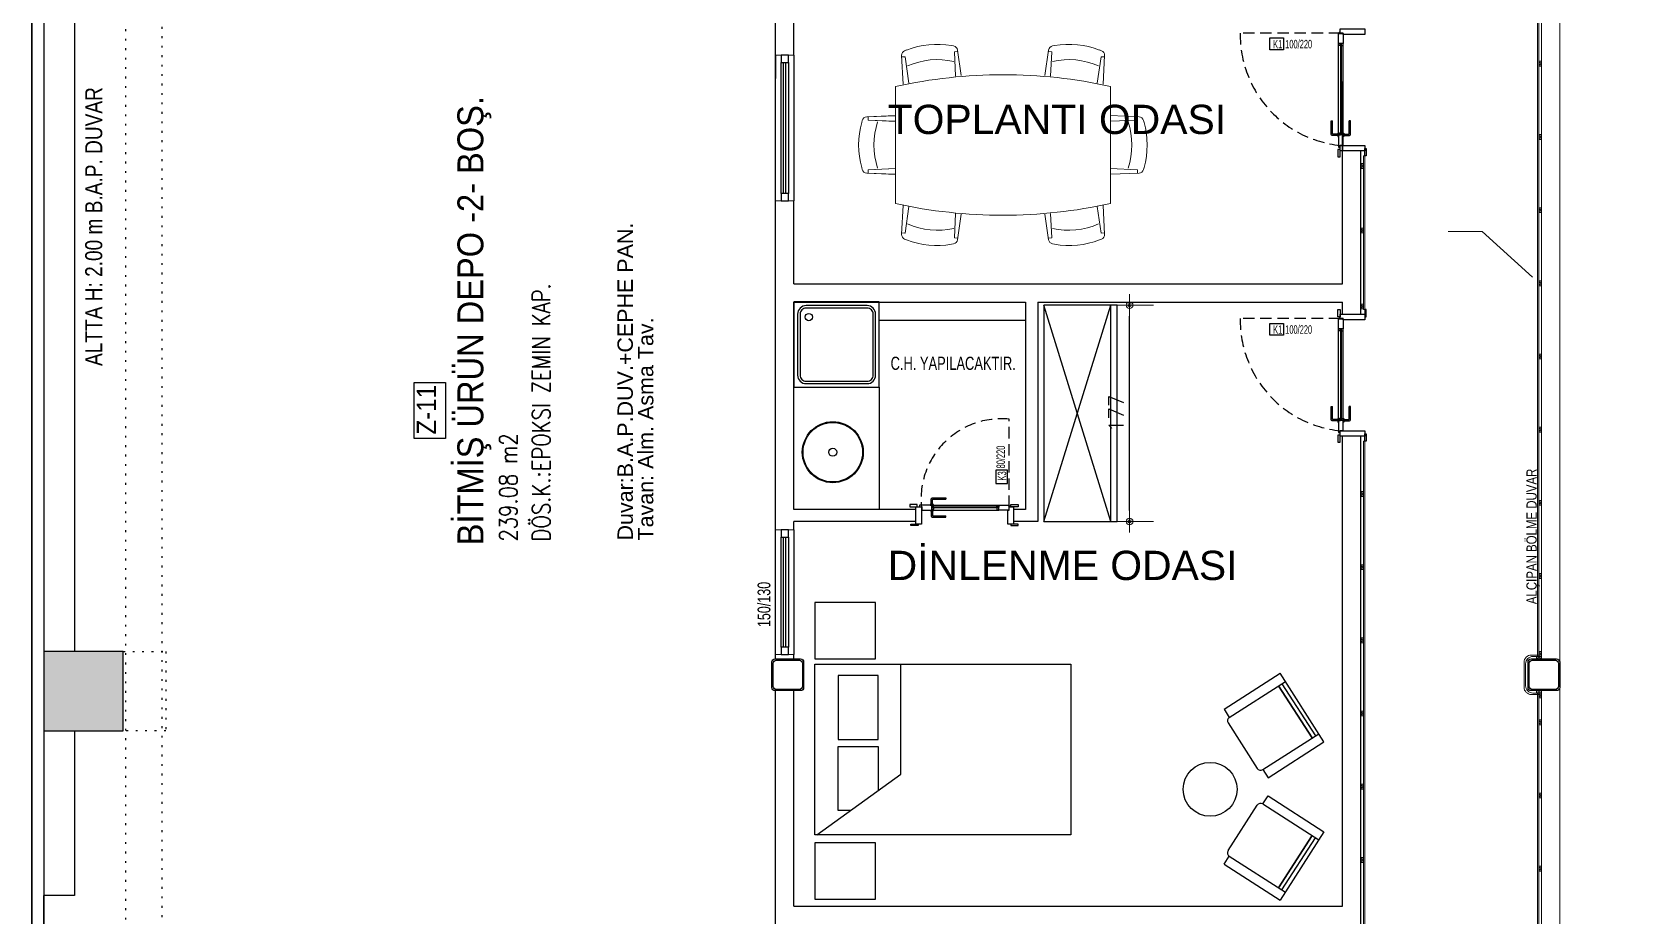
# Model space of a CAD drawing. Header units: centimetres. Extents: x 681015 to 688218, y 3995806 to 4004619.
# Drawn here: x 682704 to 684008, y 3999854 to 4000578 of the extents above; entities that cross this region are included whole.
import ezdxf
from ezdxf.enums import TextEntityAlignment as Align

# ---------------------------------------------------------------- set-up
doc = ezdxf.new("R2010")
doc.units = ezdxf.units.CM
doc.header["$LTSCALE"] = 100
doc.header["$MEASUREMENT"] = 0
doc.header["$PDMODE"] = 3
for name, pattern in [('DOT4', [0.0775, 0.015, -0.0625]), ('DUZ', [500, 500]), ('HIDDEN2', [0.1875, 0.125, -0.0625])]:
    doc.linetypes.add(name, pattern=pattern)
doc.layers.get('0').update_dxf_attribs({"linetype": 'DUZ'})
doc.layers.add('0 rölöve', color=7, linetype='Continuous', true_color=0xf1380e)
for name, color, linetype in [('A-TEFRİŞ 2', 35, 'Continuous'), ('B-H', 34, 'Continuous'), ('BA', 6, 'Continuous'), ('CAM-PER', 8, 'Continuous'), ('CAM1234', 3, 'Continuous'), ('DUV', 4, 'Continuous'), ('IZ1', 8, 'HIDDEN2'), ('kapi', 2, 'Continuous'), ('NOTASYON', 7, 'Continuous'), ('TEXT', 7, 'Continuous'), ('TEXT-DÖŞ-KAPLAMA', 30, 'Continuous'), ('TEXT-M2', 8, 'Continuous'), ('TEXT-ODA-NO', 3, 'Continuous'), ('YAZI', 7, 'Continuous'), ('YAZI - MALZEMELER', 30, 'Continuous'), ('YZ1', 7, 'Continuous')]:
    doc.layers.add(name, color=color, linetype=linetype)
for name, color, linetype, lineweight in [('DOGALGAZ', 130, 'Continuous', 0), ('no3_alçıpan kesit', 14, 'Continuous', 20), ('no3_kutuprofil kesit', 74, 'Continuous', 18), ('no3_mobilya aydınlatma', 50, 'Continuous', 13), ('no3_yazı tefriş', 152, 'Continuous', 0), ('PANEL', 21, 'Continuous', 30), ('tefriş', 8, 'Continuous', 18)]:
    doc.layers.add(name, color=color, linetype=linetype, lineweight=lineweight)
doc.styles.add('4', font='romansta.shx', dxfattribs={"height": 12})
doc.styles.add('ARIAL', font='arial.ttf')
doc.styles.add('ARIEL25S', font='arial.ttf', dxfattribs={"width": 0.9, "height": 75})
doc.styles.add('BAS', font='arial.ttf', dxfattribs={"height": 100})
doc.styles.add('HELVI', font='arial.ttf', dxfattribs={"width": 0.9})
doc.styles.add('OL', font='arial.ttf', dxfattribs={"width": 0.8, "height": 15})
doc.styles.add('ROMANS', font='ROMANS.shx', dxfattribs={"width": 0.9})
doc.styles.add('SIMPLEX', font='turkce.shx', dxfattribs={"width": 0.65, "height": 10})
doc.styles.get("Standard").update_dxf_attribs({"font": 'arial.ttf'})
doc.dimstyles.new('bul etut', dxfattribs={"dimtxt": 8, "dimasz": 9, "dimexe": 0.05, "dimexo": 0.15, "dimgap": 5, "dimtad": 1, "dimdec": 0, "dimzin": 13, "dimdsep": 46, "dimtxsty": '4', "dimblk1": 'DIMDOT2', "dimblk2": 'DIMDOT2', "dimsah": 1, "dimcen": -25, "dimse1": 1, "dimse2": 1, "dimclrd": 256, "dimclrt": 256, "dimadec": 0, "dimazin": 0, "dimtfac": 1, "dimtdec": 0, "dimtix": 1, "dimtmove": 1, "dimatfit": 3, "dimldrblk": 'DIMDOT2', "dimfxl": 1, "dimtolj": 1, "dimtzin": 0, "dimarcsym": 0})

# ---------------------------------------------------------------- blocks, each defined once
blk = doc.blocks.new('İSİM-DÖŞ')
at = {"style": 'HELVI', "width": 0.9}
for p in [(-2.1, -36), (-2.1, -65.2)]:
    blk.add_attdef('ODA', text='', height=21.8, dxfattribs=at).set_placement(p, align=Align.BOTTOM_LEFT)
at = {"layer": 'TEXT-DÖŞ-KAPLAMA', "style": 'ROMANS', "width": 0.8}
blk.add_attdef('DÖS', text='', height=16.3, dxfattribs=at).set_placement((0.6, -109.9), align=Align.BOTTOM_LEFT)
at = {"layer": 'TEXT-M2', "style": 'ROMANS', "width": 0.8}
blk.add_attdef('M2', text='', height=16.3, dxfattribs=at).set_placement((0.6, -87.1), align=Align.BOTTOM_LEFT)
blk = doc.blocks.new('NOT-1')
at = {"layer": 'NOTASYON'}
blk.add_lwpolyline([(15.7, 13.8), (15.7, 0), (0, 0), (0, 13.8)], close=True, dxfattribs=at)
at = {"layer": 'NOTASYON', "style": 'SIMPLEX', "width": 0.55}
for tag, p in [('ISIM', (1.8, -1.4)), ('BOYUT', (17.7, -1.4))]:
    blk.add_attdef(tag, text='', height=10, dxfattribs=at).set_placement(p, align=Align.BOTTOM_LEFT)
blk = doc.blocks.new('DIMDOT2')
at = {"color": 0, "linetype": 'ByBlock'}
blk.add_line((0, -2.1875), (0, 2.1875), dxfattribs=at)
blk.add_line((-1, 0), (1, 0))
for radius in [0.3038, 0.1511]:
    blk.add_circle((0, 0), radius)
blk = doc.blocks.new('*D5024')
at = {"layer": 'DEFPOINTS', "color": 0, "transparency": 16777216}
for p in [(683594, 4000354.3), (683604.3, 4000354.3), (683594, 4000176.9)]:
    blk.add_point(p, dxfattribs=at)
at = {"layer": 'no3_mobilya aydınlatma', "lineweight": -2, "transparency": 16777216}
blk.add_line((683604.3, 4000185.9), (683604.3, 4000345.3), dxfattribs=at)
at = {"layer": 'no3_mobilya aydınlatma', "lineweight": -2, "transparency": 16777216, "xscale": 9, "yscale": 9, "zscale": 9}
for p, rotation in [((683604.3, 4000354.3), 90), ((683604.3, 4000176.9), 270)]:
    blk.add_blockref('DIMDOT2', p, dxfattribs=dict(at, rotation=rotation))
at = {"layer": 'no3_mobilya aydınlatma', "transparency": 16777216, "insert": (683593.3, 4000265.6), "char_height": 12, "attachment_point": 5, "rotation": 90, "style": '4'}
blk.add_mtext('\\A1;177', dxfattribs=at)

msp = doc.modelspace()

# ---------------------------------------------------------------- hatches: boundary and pattern name
at = {"layer": 'B-H'}
h = msp.add_hatch(dxfattribs=at)
h.set_pattern_fill('ANSI33', color=256, scale=50, angle=360, style=0)
h.set_pattern_definition([(45, (48904.074, -24825.709), (-8.838834765, 8.838834765), []), (45, (48912.912, -24825.709), (-8.838834765, 8.838834765), [6.25, -3.125])])
h.paths.add_polyline_path([(682779, 4000905.2), (682714, 4000905.2), (682714, 4000840.2), (682779, 4000840.2)])
h.paths.add_polyline_path([(685216.5, 4000905.2), (685151.5, 4000905.2), (685151.5, 4000840.2), (685216.5, 4000840.2)])
h.paths.add_polyline_path([(685216.5, 3998400.2), (685151.5, 3998400.2), (685151.5, 3998335.2), (685216.5, 3998335.2)])
h.paths.add_polyline_path([(685216.5, 3999235.2), (685151.5, 3999235.2), (685151.5, 3999170.2), (685216.5, 3999170.2)])
h.paths.add_polyline_path([(685216.5, 4000070.2), (685151.5, 4000070.2), (685151.5, 4000005.2), (685216.5, 4000005.2)])
h.paths.add_polyline_path([(682779, 4000070.2), (682714, 4000070.2), (682714, 4000005.2), (682779, 4000005.2)])
h.paths.add_polyline_path([(682779, 3999235.2), (682714, 3999235.2), (682714, 3999170.2), (682779, 3999170.2)])
h.paths.add_polyline_path([(682779, 3998400.2), (682714, 3998400.2), (682714, 3998335.2), (682779, 3998335.2)])
h.paths.add_polyline_path([(685216.5, 3997567.7), (685151.5, 3997567.7), (685151.5, 3997502.7), (685216.5, 3997502.7)])
h.paths.add_polyline_path([(684356.5, 3997557.7), (684301.5, 3997557.7), (684301.5, 3997502.7), (684356.5, 3997502.7)])
h.paths.add_polyline_path([(683561.5, 3997557.7), (683506.5, 3997557.7), (683506.5, 3997502.7), (683561.5, 3997502.7)])
h.paths.add_polyline_path([(682779, 3997567.7), (682714, 3997567.7), (682714, 3997502.7), (682779, 3997502.7)])

# ---------------------------------------------------------------- linework, layer by layer
at = {"layer": 'A-TEFRİŞ 2'}
for p, q in [((683589, 4000176.9), (683589, 4000354.3)), ((683399, 4000341.9), (683519, 4000341.9)), ((683399, 4000286.9), (683399, 4000186.9)), ((683681.7, 4000022.9), (683727.7, 4000052.4)), ((683763.7, 3999996.2), (683727.7, 4000052.4)), ((683686, 4000016.2), (683732, 4000045.7)), ((683753.9, 3999999.4), (683726.5, 4000042.2)), ((683726.5, 4000042.2), (683753.9, 3999999.4)), ((683729.1, 4000043.9), (683756.6, 4000001.1)), ((683681.7, 4000022.9), (683686, 4000016.2)), ((683685, 4000011.7), (683709, 3999974.4)), ((683713.5, 3999973.4), (683759.5, 4000002.9)), ((683717.8, 3999966.8), (683763.7, 3999996.2)), ((683713.5, 3999973.4), (683717.8, 3999966.8)), ((683685, 3999907), (683709, 3999944.3)), ((683713.5, 3999945.3), (683717.8, 3999952)), ((683713.5, 3999945.3), (683759.5, 3999915.8)), ((683717.8, 3999952), (683763.7, 3999922.5)), ((683753.9, 3999919.3), (683726.5, 3999876.5)), ((683726.5, 3999876.5), (683753.9, 3999919.3)), ((683763.7, 3999922.5), (683727.7, 3999866.3)), ((683729.1, 3999874.8), (683756.6, 3999917.6)), ((683681.7, 3999895.8), (683686, 3999902.5)), ((683681.7, 3999895.8), (683727.7, 3999866.3)), ((683686, 3999902.5), (683732, 3999873))]:
    msp.add_line(p, q, dxfattribs=at)
for points in [[(683399, 4000356.9), (683329, 4000356.9), (683329, 4000286.9), (683399, 4000286.9), (683399, 4000356.9)], [(683534, 4000176.9), (683594, 4000176.9), (683594, 4000354.3), (683534, 4000354.3), (683534, 4000176.9)], [(683589, 4000176.9), (683534, 4000354.3)], [(683534, 4000176.9), (683589, 4000354.3)], [(683346.2, 3999919.9), (683346.2, 4000059.9), (683556.2, 4000059.9), (683556.2, 3999919.9), (683346.2, 3999919.9)], [(683347.8, 3999919.9), (683416.7, 3999969.7), (683416.7, 4000059.9)], [(683375.6, 3999939.9), (683365.2, 3999939.9), (683365.2, 3999992.5), (683398.1, 3999992.5), (683398.1, 3999956.2)]]:
    msp.add_lwpolyline(points, dxfattribs=at)
for points in [[(683389, 4000353.9), (683339, 4000353.9, 0.414214), (683332, 4000346.9), (683332, 4000296.9, 0.414214), (683339, 4000289.9), (683389, 4000289.9, 0.414214), (683396, 4000296.9), (683396, 4000346.9, 0.414214)], [(683389, 4000351.9), (683339, 4000351.9, 0.414214), (683334, 4000346.9), (683334, 4000296.9, 0.414214), (683339, 4000291.9), (683389, 4000291.9, 0.414214), (683394, 4000296.9), (683394, 4000346.9, 0.414214)]]:
    msp.add_lwpolyline(points, format="xyb", close=True, dxfattribs=at)
for points in [[(683395.9, 4000110.5), (683346.2, 4000110.5), (683346.2, 4000064.3), (683395.9, 4000064.3)], [(683365.2, 3999998), (683398.1, 3999998), (683398.1, 4000050.5), (683365.2, 4000050.5)], [(683395.9, 3999913.4), (683346.2, 3999913.4), (683346.2, 3999867.2), (683395.9, 3999867.2)]]:
    msp.add_lwpolyline(points, close=True, dxfattribs=at)
for centre, radius in [((683341.3, 4000344.5), 3), ((683360.9, 4000233.7), 25), ((683360.9, 4000233.7), 24.4), ((683360.9, 4000233.7), 3.31), ((683670.3, 3999957.3), 22.1)]:
    msp.add_circle(centre, radius, dxfattribs=at)
for centre, start, end in [((683687.8, 4000013.5), 122.6774, 212.6774), ((683711.7, 3999976.2), 212.6774, 302.6774), ((683711.7, 3999942.5), 57.3226, 147.3226), ((683687.8, 3999905.2), 147.3226, 237.3226)]:
    msp.add_arc(centre, 3.28, start, end, dxfattribs=at)
at = {"layer": 'BA'}
msp.add_lwpolyline([(682779, 4000070.2), (682714, 4000070.2), (682714, 4000005.2), (682779, 4000005.2)], close=True, dxfattribs=at)
for points in [[(683313.5, 4000064.2), (683334.5, 4000064.2, -0.414214), (683337, 4000061.7), (683337, 4000040.7, -0.414214), (683334.5, 4000038.2), (683313.5, 4000038.2, -0.414214), (683311, 4000040.7), (683311, 4000061.7, -0.414214)], [(683314.5, 4000063.2), (683333.5, 4000063.2, -0.414214), (683336, 4000060.7), (683336, 4000041.7, -0.414214), (683333.5, 4000039.2), (683314.5, 4000039.2, -0.414214), (683312, 4000041.7), (683312, 4000060.7, -0.414214)], [(683933.5, 4000064.2), (683954.5, 4000064.2, -0.414214), (683957, 4000061.7), (683957, 4000040.7, -0.414214), (683954.5, 4000038.2), (683933.5, 4000038.2, -0.414214), (683931, 4000040.7), (683931, 4000061.7, -0.414214)], [(683933.5, 4000064.2), (683954.5, 4000064.2, -0.414214), (683957, 4000061.7), (683957, 4000040.7, -0.414214), (683954.5, 4000038.2), (683933.5, 4000038.2, -0.414214), (683931, 4000040.7), (683931, 4000061.7, -0.414214)], [(683934.5, 4000063.2), (683953.5, 4000063.2, -0.414214), (683956, 4000060.7), (683956, 4000041.7, -0.414214), (683953.5, 4000039.2), (683934.5, 4000039.2, -0.414214), (683932, 4000041.7), (683932, 4000060.7, -0.414214)], [(683934.5, 4000063.2), (683953.5, 4000063.2, -0.414214), (683956, 4000060.7), (683956, 4000041.7, -0.414214), (683953.5, 4000039.2), (683934.5, 4000039.2, -0.414214), (683932, 4000041.7), (683932, 4000060.7, -0.414214)]]:
    msp.add_lwpolyline(points, format="xyb", close=True, dxfattribs=at)
at = {"layer": 'CAM-PER'}
for p, q in [((683314, 4000439.8), (683314, 4000559.2)), ((683329, 4000559.2), (683329, 4000439.8)), ((683314, 4000067.7), (683314, 4000170.1)), ((683329, 4000170.1), (683329, 4000067.7))]:
    msp.add_line(p, q, dxfattribs=at)
for points in [[(683318.5, 4000445.8), (683318.5, 4000553.2)], [(683324.5, 4000553.2), (683324.5, 4000445.8)], [(683318.5, 4000073.7), (683318.5, 4000164.1)], [(683324.5, 4000164.1), (683324.5, 4000073.7)]]:
    msp.add_lwpolyline(points, dxfattribs=at)
at = {"layer": 'CAM1234'}
for points in [[(683318.5, 4000559.2), (683318.5, 4000553.2), (683324.5, 4000553.2), (683324.5, 4000559.2)], [(683318.5, 4000445.8), (683318.5, 4000439.8), (683324.5, 4000439.8), (683324.5, 4000445.8)], [(683318.5, 4000170.1), (683318.5, 4000164.1), (683324.5, 4000164.1), (683324.5, 4000170.1)], [(683318.5, 4000073.7), (683318.5, 4000067.7), (683324.5, 4000067.7), (683324.5, 4000073.7)]]:
    msp.add_lwpolyline(points, close=True, dxfattribs=at)
at = {"layer": 'CAM1234', "lineweight": 25}
for points in [[(683320.5, 4000445.8), (683320.5, 4000553.2)], [(683322.5, 4000445.8), (683322.5, 4000553.2)], [(683320.5, 4000073.7), (683320.5, 4000164.1)], [(683322.5, 4000073.7), (683322.5, 4000164.1)]]:
    msp.add_lwpolyline(points, dxfattribs=at)
at = {"layer": 'DOGALGAZ'}
for p, q in [((683957, 3998939.7), (683957, 4001284.7)), ((683942, 4000064.2), (683942, 4000676.7)), ((683942, 4000064.2), (683942, 4000676.7)), ((683314, 4000559.2), (683329, 4000559.2)), ((683314, 4000439.8), (683329, 4000439.8)), ((683314, 4000170.1), (683329, 4000170.1)), ((683314, 4000067.7), (683329, 4000067.7)), ((683942, 3999428.2), (683942, 4000038.2)), ((683942, 3999428.2), (683942, 4000038.2))]:
    msp.add_line(p, q, dxfattribs=at)
at = {"layer": 'DUV', "lineweight": -2}
for p, q in [((682714, 4000840.2), (682714, 4000070.2)), ((682739, 4000840.2), (682739, 4000070.2)), ((683314, 4000559.2), (683314, 4000677.3)), ((683329, 4000559.2), (683329, 4000677.2)), ((683314, 4000559.2), (683314, 4000540)), ((683329, 4000559.2), (683329, 4000539.5)), ((683779, 4000371.8), (683779, 4000537.7)), ((683779, 4000537.7), (683779, 4000480.8)), ((683795.2, 4000480.8), (683779, 4000480.8)), ((683794, 4000346.8), (683794, 4000480.8)), ((683314, 4000170.1), (683314, 4000439.8)), ((683329, 4000371.8), (683329, 4000439.8)), ((683329, 4000371.8), (683579, 4000371.8)), ((683555, 4000371.8), (683779, 4000371.8)), ((683329, 4000356.8), (683519, 4000356.8)), ((683329, 4000186.8), (683329, 4000356.8)), ((683519, 4000356.8), (683519, 4000186.8)), ((683529, 4000356.8), (683529, 4000176.8)), ((683529, 4000356.8), (683779, 4000356.8)), ((683779, 4000346.8), (683779, 4000356.8)), ((683779, 4000346.8), (683795.2, 4000346.8)), ((683795.2, 4000246.8), (683779, 4000246.8)), ((683779, 3999861.6), (683779, 4000246.8)), ((683794, 3999825.6), (683794, 4000246.8)), ((683429, 4000186.8), (683329, 4000186.8)), ((683429, 4000176.8), (683429, 4000186.8)), ((683509, 4000186.8), (683509, 4000176.8)), ((683519, 4000186.8), (683509, 4000186.8)), ((683429, 4000176.8), (683329, 4000176.8)), ((683329, 4000170.1), (683329, 4000176.8)), ((683529, 4000176.8), (683509, 4000176.8)), ((683314, 4000064.2), (683314, 4000067.7)), ((683329, 4000064.2), (683329, 4000067.7)), ((683314, 3999677.7), (683314, 4000038.2)), ((683329, 3999861.6), (683329, 4000038.2)), ((682714, 4000005.2), (682714, 3999870.2)), ((682739, 4000005.2), (682739, 3999870.2)), ((682739, 3999870.2), (682714, 3999870.2)), ((683329, 3999861.6), (683779, 3999861.6))]:
    msp.add_line(p, q, dxfattribs=at)
at = {"layer": 'IZ1', "linetype": 'DOT4'}
for p, q in [((682781, 4001704.2), (682781, 3997535.2)), ((682811, 3997535.2), (682811, 4001704.2))]:
    msp.add_line(p, q, dxfattribs=at)
msp.add_lwpolyline([(682779, 4000070.2), (682814, 4000070.2), (682814, 4000005.2), (682779, 4000005.2)], dxfattribs=at)
at = {"layer": 'kapi', "linetype": 'HIDDEN2', "ltscale": 0.75}
for points in [[(683777, 4000577.3), (683695, 4000577.3, 0.389764), (683777, 4000485.3)], [(683777, 4000343.3), (683695, 4000343.3, 0.389764), (683777, 4000251.3)], [(683505.5, 4000188.8), (683505.5, 4000260.8, 0.471747), (683433.5, 4000188.8)]]:
    msp.add_lwpolyline(points, format="xyb", dxfattribs=at)
at = {"layer": 'kapi'}
for points in [[(683779.5, 4000568.8), (683775.5, 4000568.8), (683775.5, 4000577), (683779.5, 4000577)], [(683777, 4000577.3), (683777, 4000580.8), (683797.2, 4000580.8), (683797.2, 4000576.3), (683779.5, 4000576.3), (683779.5, 4000577.3)], [(683775.8, 4000568.8), (683777.3, 4000568.8), (683777.3, 4000567.3), (683776.3, 4000567.3), (683775.8, 4000567.8)], [(683779.3, 4000568.8), (683777.8, 4000568.8), (683777.8, 4000567.3), (683778.8, 4000567.3), (683779.3, 4000567.8)], [(683775.5, 4000495.3), (683775, 4000495.3), (683775, 4000492.5), (683775.5, 4000492.5)], [(683779.5, 4000485.5), (683779.5, 4000493.8), (683775.5, 4000493.8), (683775.5, 4000483.8), (683777, 4000483.8), (683777, 4000485.5), (683779.5, 4000485.5)], [(683775.8, 4000493.8), (683777.3, 4000493.8), (683777.3, 4000495.3), (683776.3, 4000495.3), (683775.8, 4000494.8)], [(683779.3, 4000493.8), (683777.8, 4000493.8), (683777.8, 4000495.3), (683778.8, 4000495.3), (683779.3, 4000494.8)], [(683779.5, 4000495.3), (683780.1, 4000495.3), (683780.1, 4000492.5), (683779.5, 4000492.5)], [(683777, 4000481.8), (683775, 4000481.8), (683775, 4000475.8), (683777, 4000475.8)], [(683797.2, 4000480.8), (683777, 4000480.8), (683777, 4000485.3), (683797.2, 4000485.3)], [(683797.2, 4000482.8), (683798.4, 4000482.8), (683798.4, 4000476.8), (683797.2, 4000476.8)], [(683777, 4000344.8), (683775, 4000344.8), (683775, 4000350.8), (683777, 4000350.8)], [(683797.2, 4000344.8), (683798.4, 4000344.8), (683798.4, 4000350.8), (683797.2, 4000350.8)], [(683779.5, 4000334.8), (683775.5, 4000334.8), (683775.5, 4000343), (683779.5, 4000343)], [(683777, 4000343.3), (683777, 4000346.8), (683797.2, 4000346.8), (683797.2, 4000342.3), (683779.5, 4000342.3), (683779.5, 4000343.3)], [(683775.8, 4000334.8), (683777.3, 4000334.8), (683777.3, 4000333.3), (683776.3, 4000333.3), (683775.8, 4000333.8)], [(683779.3, 4000334.8), (683777.8, 4000334.8), (683777.8, 4000333.3), (683778.8, 4000333.3), (683779.3, 4000333.8)], [(683775.5, 4000261.3), (683775, 4000261.3), (683775, 4000258.4), (683775.5, 4000258.4)], [(683779.5, 4000251.5), (683779.5, 4000259.8), (683775.5, 4000259.8), (683775.5, 4000249.8), (683777, 4000249.8), (683777, 4000251.5), (683779.5, 4000251.5)], [(683775.8, 4000259.8), (683777.3, 4000259.8), (683777.3, 4000261.3), (683776.3, 4000261.3), (683775.8, 4000260.8)], [(683779.3, 4000259.8), (683777.8, 4000259.8), (683777.8, 4000261.3), (683778.8, 4000261.3), (683779.3, 4000260.8)], [(683779.5, 4000261.3), (683780.1, 4000261.3), (683780.1, 4000258.4), (683779.5, 4000258.4)], [(683777, 4000247.8), (683775, 4000247.8), (683775, 4000241.8), (683777, 4000241.8)], [(683797.2, 4000246.8), (683777, 4000246.8), (683777, 4000251.3), (683797.2, 4000251.3)], [(683797.2, 4000248.8), (683798.4, 4000248.8), (683798.4, 4000242.8), (683797.2, 4000242.8)], [(683430, 4000188.8), (683430, 4000190.8), (683424, 4000190.8), (683424, 4000188.8)], [(683429, 4000174.8), (683429, 4000188.8), (683433.5, 4000188.8), (683433.5, 4000174.8)], [(683433.8, 4000186.3), (683442, 4000186.3), (683442, 4000190.3), (683432, 4000190.3), (683432, 4000188.8), (683433.8, 4000188.8), (683433.8, 4000186.3)], [(683443.6, 4000190.3), (683443.6, 4000190.8), (683440.7, 4000190.8), (683440.7, 4000190.3)], [(683443.6, 4000186.3), (683443.6, 4000185.7), (683440.7, 4000185.7), (683440.7, 4000186.3)], [(683442, 4000190), (683442, 4000188.5), (683443.5, 4000188.5), (683443.5, 4000189.5), (683443, 4000190)], [(683442, 4000186.5), (683442, 4000188), (683443.5, 4000188), (683443.5, 4000187), (683443, 4000186.5)], [(683497, 4000190), (683497, 4000188.5), (683495.5, 4000188.5), (683495.5, 4000189.5), (683496, 4000190)], [(683497, 4000186.5), (683497, 4000188), (683495.5, 4000188), (683495.5, 4000187), (683496, 4000186.5)], [(683497, 4000186.3), (683497, 4000190.3), (683505.3, 4000190.3), (683505.3, 4000186.3)], [(683505.5, 4000188.8), (683509, 4000188.8), (683509, 4000174.8), (683504.5, 4000174.8), (683504.5, 4000186.3), (683505.5, 4000186.3)], [(683507, 4000188.8), (683507, 4000190.8), (683513, 4000190.8), (683513, 4000188.8)], [(683431, 4000174.8), (683431, 4000173.6), (683425, 4000173.6), (683425, 4000174.8)], [(683507, 4000174.8), (683507, 4000173.6), (683513, 4000173.6), (683513, 4000174.8)]]:
    msp.add_lwpolyline(points, close=True, dxfattribs=at)
for points in [[(683775.5, 4000493.8), (683775.5, 4000568.8)], [(683777.3, 4000568.8), (683777.3, 4000493.8)], [(683777.8, 4000568.8), (683777.8, 4000493.8)], [(683779.5, 4000493.8), (683779.5, 4000568.8)], [(683775.5, 4000259.8), (683775.5, 4000334.8)], [(683777.3, 4000334.8), (683777.3, 4000259.8)], [(683777.8, 4000334.8), (683777.8, 4000259.8)], [(683779.5, 4000259.8), (683779.5, 4000334.8)], [(683442, 4000190.3), (683497, 4000190.3)], [(683497, 4000188.5), (683442, 4000188.5)], [(683497, 4000188), (683442, 4000188)], [(683442, 4000186.3), (683497, 4000186.3)]]:
    msp.add_lwpolyline(points, dxfattribs=at)
for points in [[(683775, 4000493.3), (683771, 4000493.3, -0.414214), (683769.5, 4000494.8), (683769.5, 4000505.3), (683770.7, 4000505.3)], [(683775, 4000494.5), (683771, 4000494.5, -0.414214), (683770.7, 4000494.8), (683770.7, 4000505.3)], [(683780.1, 4000494.5), (683784, 4000494.5, 0.414214), (683784.3, 4000494.8), (683784.3, 4000505.3)], [(683780.1, 4000493.3), (683784, 4000493.3, 0.414214), (683785.5, 4000494.8), (683785.5, 4000505.3), (683784.3, 4000505.3)], [(683775, 4000259.3), (683771, 4000259.3, -0.414214), (683769.5, 4000260.8), (683769.5, 4000271.3), (683770.7, 4000271.3)], [(683775, 4000260.5), (683771, 4000260.5, -0.414214), (683770.7, 4000260.8), (683770.7, 4000271.3)], [(683780.1, 4000259.3), (683784, 4000259.3, 0.414214), (683785.5, 4000260.8), (683785.5, 4000271.3), (683784.3, 4000271.3)], [(683780.1, 4000260.5), (683784, 4000260.5, 0.414214), (683784.3, 4000260.8), (683784.3, 4000271.3)], [(683441.5, 4000190.8), (683441.5, 4000194.8, -0.414214), (683443, 4000196.3), (683453.5, 4000196.3), (683453.5, 4000195.1)], [(683442.7, 4000190.8), (683442.7, 4000194.8, -0.414214), (683443, 4000195.1), (683453.5, 4000195.1)], [(683441.5, 4000185.7), (683441.5, 4000181.8, 0.414214), (683443, 4000180.3), (683453.5, 4000180.3), (683453.5, 4000181.5)], [(683442.7, 4000185.7), (683442.7, 4000181.8, 0.414214), (683443, 4000181.5), (683453.5, 4000181.5)]]:
    msp.add_lwpolyline(points, format="xyb", dxfattribs=at)
for centre in [(683776.5, 4000577.5), (683776.5, 4000343.5), (683505.8, 4000189.3)]:
    msp.add_circle(centre, 0.484, dxfattribs=at)
at = {"layer": 'no3_alçıpan kesit'}
for points in [[(683938.8, 4000674.2), (683940, 4000674.2), (683940, 4000066.2), (683938.8, 4000066.2), (683938.8, 4000674.2)], [(683797.2, 4000350.8), (683796, 4000350.8), (683796, 4000476.8), (683797.2, 4000476.8), (683797.2, 4000350.8)], [(683797.2, 3999834.1), (683796, 3999834.1), (683796, 4000242.8), (683797.2, 4000242.8), (683797.2, 3999834.1)], [(683938.8, 4000036.2), (683940, 4000036.2), (683940, 3999428.2), (683938.8, 3999428.2), (683938.8, 4000036.2)]]:
    msp.add_lwpolyline(points, dxfattribs=at)
for points in [[(683940, 4000067.4), (683933.8, 4000067.4, 0.414214), (683927.8, 4000061.4), (683927.8, 4000041, 0.414214), (683933.8, 4000035), (683940, 4000035)], [(683940, 4000066.2), (683935, 4000066.2, 0.414214), (683929, 4000060.2), (683929, 4000042.2, 0.414214), (683935, 4000036.2), (683940, 4000036.2)]]:
    msp.add_lwpolyline(points, format="xyb", dxfattribs=at)
at = {"layer": 'no3_kutuprofil kesit'}
for points in [[(683940, 4000550.2), (683942, 4000550.2), (683942, 4000554.2), (683940, 4000554.2), (683940, 4000550.2), (683942, 4000554.2), (683940, 4000554.2), (683942, 4000550.2)], [(683940, 4000490.2), (683942, 4000490.2), (683942, 4000494.2), (683940, 4000494.2), (683940, 4000490.2), (683942, 4000494.2), (683940, 4000494.2), (683942, 4000490.2)], [(683796, 4000466.3), (683794, 4000466.3), (683794, 4000470.3), (683796, 4000470.3), (683796, 4000466.3), (683794, 4000470.3), (683796, 4000470.3), (683794, 4000466.3)], [(683940, 4000430.2), (683942, 4000430.2), (683942, 4000434.2), (683940, 4000434.2), (683940, 4000430.2), (683942, 4000434.2), (683940, 4000434.2), (683942, 4000430.2)], [(683796, 4000413.5), (683794, 4000413.5), (683794, 4000417.5), (683796, 4000417.5), (683796, 4000413.5), (683794, 4000417.5), (683796, 4000417.5), (683794, 4000413.5)], [(683940, 4000370.2), (683942, 4000370.2), (683942, 4000374.2), (683940, 4000374.2), (683940, 4000370.2), (683942, 4000374.2), (683940, 4000374.2), (683942, 4000370.2)], [(683796, 4000351.2), (683794, 4000351.2), (683794, 4000355.2), (683796, 4000355.2), (683796, 4000351.2), (683794, 4000355.2), (683796, 4000355.2), (683794, 4000351.2)], [(683940, 4000310.2), (683942, 4000310.2), (683942, 4000314.2), (683940, 4000314.2), (683940, 4000310.2), (683942, 4000314.2), (683940, 4000314.2), (683942, 4000310.2)], [(683940, 4000250.2), (683942, 4000250.2), (683942, 4000254.2), (683940, 4000254.2), (683940, 4000250.2), (683942, 4000254.2), (683940, 4000254.2), (683942, 4000250.2)], [(683796, 4000197.4), (683794, 4000197.4), (683794, 4000201.4), (683796, 4000201.4), (683796, 4000197.4), (683794, 4000201.4), (683796, 4000201.4), (683794, 4000197.4)], [(683940, 4000190.2), (683942, 4000190.2), (683942, 4000194.2), (683940, 4000194.2), (683940, 4000190.2), (683942, 4000194.2), (683940, 4000194.2), (683942, 4000190.2)], [(683796, 4000137.4), (683794, 4000137.4), (683794, 4000141.4), (683796, 4000141.4), (683796, 4000137.4), (683794, 4000141.4), (683796, 4000141.4), (683794, 4000137.4)], [(683940, 4000130.2), (683942, 4000130.2), (683942, 4000134.2), (683940, 4000134.2), (683940, 4000130.2), (683942, 4000134.2), (683940, 4000134.2), (683942, 4000130.2)], [(683796, 4000077.4), (683794, 4000077.4), (683794, 4000081.4), (683796, 4000081.4), (683796, 4000077.4), (683794, 4000081.4), (683796, 4000081.4), (683794, 4000077.4)], [(683938, 4000064.2), (683938, 4000066.2), (683942, 4000066.2), (683942, 4000064.2), (683938, 4000064.2), (683942, 4000066.2), (683942, 4000064.2), (683938, 4000066.2)], [(683940, 4000070.2), (683942, 4000070.2), (683942, 4000066.2), (683940, 4000066.2), (683940, 4000070.2), (683942, 4000066.2), (683940, 4000066.2), (683942, 4000070.2)], [(683938, 4000038.2), (683938, 4000036.2), (683942, 4000036.2), (683942, 4000038.2), (683938, 4000038.2), (683942, 4000036.2), (683942, 4000038.2), (683938, 4000036.2)], [(683940, 4000032.2), (683942, 4000032.2), (683942, 4000036.2), (683940, 4000036.2), (683940, 4000032.2), (683942, 4000036.2), (683940, 4000036.2), (683942, 4000032.2)], [(683796, 4000017.4), (683794, 4000017.4), (683794, 4000021.4), (683796, 4000021.4), (683796, 4000017.4), (683794, 4000021.4), (683796, 4000021.4), (683794, 4000017.4)], [(683940, 4000010.2), (683942, 4000010.2), (683942, 4000014.2), (683940, 4000014.2), (683940, 4000010.2), (683942, 4000014.2), (683940, 4000014.2), (683942, 4000010.2)], [(683796, 3999957.4), (683794, 3999957.4), (683794, 3999961.4), (683796, 3999961.4), (683796, 3999957.4), (683794, 3999961.4), (683796, 3999961.4), (683794, 3999957.4)], [(683940, 3999950.2), (683942, 3999950.2), (683942, 3999954.2), (683940, 3999954.2), (683940, 3999950.2), (683942, 3999954.2), (683940, 3999954.2), (683942, 3999950.2)], [(683796, 3999897.4), (683794, 3999897.4), (683794, 3999901.4), (683796, 3999901.4), (683796, 3999897.4), (683794, 3999901.4), (683796, 3999901.4), (683794, 3999897.4)], [(683940, 3999890.2), (683942, 3999890.2), (683942, 3999894.2), (683940, 3999894.2), (683940, 3999890.2), (683942, 3999894.2), (683940, 3999894.2), (683942, 3999890.2)]]:
    msp.add_lwpolyline(points, dxfattribs=at)
at = {"layer": 'no3_yazı tefriş'}
msp.add_lwpolyline([(683865.6, 4000414.7), (683893.3, 4000414.7), (683934.7, 4000377.1)], dxfattribs=at)
at = {"layer": 'PANEL'}
for p, q in [((682704, 4001702.7), (682704, 3997492.7)), ((682714, 3999370.2), (682714, 3999870.2))]:
    msp.add_line(p, q, dxfattribs=at)
at = {"layer": 'tefriş', "color": 252}
for p, q in [((683417.3, 4000559), (683418.6, 4000535.5)), ((683420, 4000558), (683417.3, 4000557.8)), ((683421.4, 4000563.5), (683419.8, 4000562.9)), ((683420.2, 4000558), (683423.2, 4000536.3)), ((683458.3, 4000567.1), (683460, 4000566.8)), ((683460.6, 4000561.9), (683461.6, 4000542)), ((683460.7, 4000562), (683463.1, 4000562.2)), ((683463.2, 4000563.4), (683466.1, 4000542.6)), ((683537.8, 4000563.4), (683534.9, 4000542.6)), ((683540.3, 4000562), (683537.9, 4000562.2)), ((683540.4, 4000561.9), (683539.4, 4000542)), ((683542.7, 4000567.1), (683541, 4000566.8)), ((683580.9, 4000558), (683577.8, 4000536.3)), ((683579.6, 4000563.5), (683581.2, 4000562.9)), ((683581, 4000558), (683583.7, 4000557.8)), ((683583.7, 4000559), (683582.5, 4000535.5)), ((683412.3, 4000533.6), (683412.3, 4000437.6)), ((683588.7, 4000533.6), (683588.7, 4000437.6)), ((683384.6, 4000504.1), (683385.1, 4000505.8)), ((683388.7, 4000508.6), (683412.1, 4000509.7)), ((683389, 4000508.6), (683412.3, 4000509.6)), ((683389.9, 4000506), (683389.9, 4000508.8)), ((683390, 4000505.9), (683412.1, 4000505)), ((683390.3, 4000505.9), (683412.3, 4000504.9)), ((683612, 4000508.6), (683588.7, 4000509.7)), ((683610.7, 4000505.9), (683588.7, 4000505)), ((683610.8, 4000506), (683610.8, 4000508.8)), ((683616.2, 4000504.1), (683615.7, 4000505.8)), ((683384.6, 4000467.1), (683385.1, 4000465.5)), ((683390, 4000465.3), (683412.1, 4000466.3)), ((683390.3, 4000465.3), (683412.3, 4000466.2)), ((683610.7, 4000465.3), (683588.7, 4000466.3)), ((683616.2, 4000467.1), (683615.7, 4000465.5)), ((683388.7, 4000462.6), (683412.1, 4000461.6)), ((683389, 4000462.5), (683412.3, 4000461.5)), ((683389.9, 4000465.2), (683389.9, 4000462.8)), ((683612, 4000462.6), (683588.7, 4000461.6)), ((683610.8, 4000465.2), (683610.8, 4000462.8)), ((683417.3, 4000412.4), (683418.6, 4000435.9)), ((683420.2, 4000413.4), (683423.2, 4000435.1)), ((683460.6, 4000409.5), (683461.6, 4000429.3)), ((683463.2, 4000407.9), (683466.1, 4000428.8)), ((683537.8, 4000407.9), (683534.9, 4000428.8)), ((683540.4, 4000409.5), (683539.4, 4000429.3)), ((683580.9, 4000413.4), (683577.8, 4000435.1)), ((683583.7, 4000412.4), (683582.5, 4000435.9)), ((683420, 4000413.3), (683417.3, 4000413.6)), ((683581, 4000413.3), (683583.7, 4000413.6)), ((683421.4, 4000407.8), (683419.8, 4000408.4)), ((683458.3, 4000404.2), (683460, 4000404.6)), ((683460.7, 4000409.4), (683463.1, 4000409.1)), ((683540.3, 4000409.4), (683537.9, 4000409.1)), ((683542.7, 4000404.2), (683541, 4000404.6)), ((683579.6, 4000407.8), (683581.2, 4000408.4))]:
    msp.add_line(p, q, dxfattribs=at)
for centre, radius, start, end in [((683421.3, 4000559.2), 4, 111.9315, 182.9712), ((683420.1, 4000557.9), 0.1, 8.052, 95.5116), ((683446.3, 4000498.9), 69.2, 79.9864, 111.0368), ((683459.2, 4000562.9), 4, 8.052, 79.0917), ((683460.7, 4000561.9), 0.1, 95.5116, 182.9712), ((683541.8, 4000562.9), 4, 100.9083, 171.948), ((683540.3, 4000561.9), 0.1, 357.0288, 84.4884), ((683554.8, 4000498.9), 69.2, 68.9632, 100.0136), ((683581, 4000557.9), 0.1, 84.4884, 171.948), ((683579.7, 4000559.2), 4, 357.0288, 68.0685), ((683446.6, 4000495.4), 60.2, 77.0928, 113.9303), ((683554.4, 4000495.4), 60.2, 66.0697, 102.9072), ((683500.6, 4000133.3), 409.9, 77.5888, 102.4384), ((683500.6, 4000133.3), 409.9, 77.5888, 102.4384), ((683388.9, 4000504.6), 4, 92.5404, 163.5801), ((683390, 4000506), 0.1, 180, 267.4596), ((683454.8, 4000485.6), 60.2, 161.5812, 198.4188), ((683545.9, 4000485.6), 60.2, 341.5812, 18.4188), ((683610.7, 4000506), 0.1, 272.5404, 360), ((683611.9, 4000504.6), 4, 16.4199, 87.4596), ((683451.3, 4000485.6), 69.2, 164.4748, 195.5252), ((683549.5, 4000485.6), 69.2, 344.4748, 15.5252), ((683388.9, 4000466.6), 4, 196.4199, 267.4596), ((683390, 4000465.2), 0.1, 92.5404, 180), ((683610.7, 4000465.2), 0.1, 0, 87.4596), ((683611.9, 4000466.6), 4, 272.5404, 343.5801), ((683500.4, 4000837.9), 409.9, 257.5888, 282.4384), ((683420.1, 4000413.4), 0.1, 264.4884, 351.948), ((683446.6, 4000475.9), 60.2, 246.0697, 282.9072), ((683554.4, 4000475.9), 60.2, 257.0928, 293.9303), ((683581, 4000413.4), 0.1, 188.052, 275.5116), ((683421.3, 4000412.1), 4, 177.0288, 248.0685), ((683446.3, 4000472.4), 69.2, 248.9632, 280.0136), ((683459.2, 4000408.5), 4, 280.9083, 351.948), ((683460.7, 4000409.5), 0.1, 177.0288, 264.4884), ((683541.8, 4000408.5), 4, 188.052, 259.0917), ((683540.3, 4000409.5), 0.1, 275.5116, 2.9712), ((683554.8, 4000472.4), 69.2, 259.9864, 291.0368), ((683579.7, 4000412.1), 4, 291.9315, 2.9712)]:
    msp.add_arc(centre, radius, start, end, dxfattribs=at)
at = {"layer": 'TEXT-ODA-NO'}
msp.add_lwpolyline([(683017.7, 4000244.9), (683017.7, 4000290.9), (683043.4, 4000290.9), (683043.4, 4000244.9)], close=True, dxfattribs=at)

# ---------------------------------------------------------------- block references
at = {"layer": 'NOTASYON'}
ref = msp.add_blockref('NOT-1', (683719.4, 4000563.7), dxfattribs=dict(at, xscale=0.7000000001862645, yscale=0.7000000001862645, zscale=0.7000000001862645))
ref.add_attrib('BOYUT', '100/220', dxfattribs={"height": 7, "style": 'SIMPLEX', "width": 0.6}).set_placement((683731.9, 4000562.7), align=Align.BOTTOM_LEFT)
ref.add_attrib('ISIM', 'K1', dxfattribs={"height": 7, "style": 'SIMPLEX', "width": 0.55}).set_placement((683722, 4000562.7), align=Align.BOTTOM_LEFT)
ref = msp.add_blockref('NOT-1', (683719.4, 4000329.6), dxfattribs=dict(at, xscale=0.7000000001862645, yscale=0.7000000001862645, zscale=0.7000000001862645))
ref.add_attrib('BOYUT', '100/220', dxfattribs={"height": 7, "style": 'SIMPLEX', "width": 0.6}).set_placement((683731.9, 4000328.7), align=Align.BOTTOM_LEFT)
ref.add_attrib('ISIM', 'K1', dxfattribs={"height": 7, "style": 'SIMPLEX', "width": 0.55}).set_placement((683722, 4000328.7), align=Align.BOTTOM_LEFT)
ref = msp.add_blockref('NOT-1', (683494.5, 4000208), dxfattribs=dict(at, xscale=-0.6999999999534339, yscale=0.7000000001862645, zscale=0.7, rotation=270))
ref.add_attrib('BOYUT', '80/220', dxfattribs={"height": 7, "rotation": 90, "style": 'SIMPLEX', "width": 0.6}).set_placement((683504.2, 4000220.4), align=Align.BOTTOM_LEFT)
ref.add_attrib('ISIM', 'K3', dxfattribs={"height": 7, "rotation": 90, "style": 'SIMPLEX', "width": 0.55}).set_placement((683505.2, 4000210.5), align=Align.BOTTOM_LEFT)
at = {"layer": 'TEXT'}
ref = msp.add_blockref('İSİM-DÖŞ', (683033.3, 4000159.9), dxfattribs=dict(at, xscale=1.181250000139698, yscale=1.181250000139698, zscale=1.181250000139698, rotation=90))
ref.add_attrib('DÖS', 'DÖS.K.:EPOKSI ZEMIN KAP. ', dxfattribs={"layer": 'TEXT-DÖŞ-KAPLAMA', "height": 14.7, "rotation": 90, "style": 'ROMANS', "width": 0.8}).set_placement((683133.6, 4000160.5), align=Align.BOTTOM_LEFT)
ref.add_attrib('M2', '239.08 m2', dxfattribs={"layer": 'TEXT-M2', "height": 14.7, "rotation": 90, "style": 'ROMANS', "width": 0.8}).set_placement((683106.6, 4000160.5), align=Align.BOTTOM_LEFT)
ref.add_attrib('ODA', 'BİTMİŞ ÜRÜN DEPO -2- BOŞ.', dxfattribs={"layer": '0', "height": 21.262, "rotation": 90, "style": 'HELVI', "width": 0.9}).set_placement((683080.7, 4000157.4), align=Align.BOTTOM_LEFT)

# ---------------------------------------------------------------- texts
at = {"layer": '0 rölöve', "color": 252}
for s, p in [('TOPLANTI ODASI', (683405.9, 4000494.6)), ('DİNLENME ODASI', (683405.9, 4000128.9))]:
    msp.add_text(s, height=24, dxfattribs=at).set_placement(p)
at = {"layer": 'TEXT-ODA-NO', "style": 'ARIEL25S', "width": 0.9}
msp.add_text('Z-11', height=15.75, rotation=90, dxfattribs=at).set_placement((683035.5, 4000268.5), align=Align.CENTER)
at = {"layer": 'YAZI', "style": 'BAS', "width": 0.8}
for s, height, p in [('ALTTA H: 2.00 m B.A.P. DUVAR ', 14, (682761.8, 4000304.4)), ('ALÇIPAN BÖLME DUVAR ', 8.4, (683938.1, 4000109.1))]:
    msp.add_text(s, height=height, rotation=90, dxfattribs=at).set_placement(p)
at = {"layer": 'YAZI - MALZEMELER', "lineweight": -2, "insert": (683117.1, 4000161.3), "char_height": 12.6, "width": 489.112, "attachment_point": 1, "rotation": 90, "line_spacing_factor": 0.8, "style": 'ARIAL'}
msp.add_mtext('\\P\\P\\P\\PDuvar:B.A.P.DUV.+CEPHE PAN.\\PTavan: Alm. Asma Tav.', dxfattribs=at)
at = {"layer": 'YZ1', "style": 'OL', "width": 0.7}
msp.add_text('C.H. YAPILACAKTIR.', height=10.8, dxfattribs=at).set_placement((683408.3, 4000301.2))
msp.add_text('150/130', height=10.5, rotation=90, dxfattribs=at).set_placement((683309.7, 4000090.3))

# ---------------------------------------------------------------- dimensions: what is measured, and where the dimension line sits
at = {"layer": 'no3_mobilya aydınlatma', "color": 7}
dim = msp.add_aligned_dim(p1=(683594, 4000176.9), p2=(683594, 4000354.3), distance=-10.3, dimstyle='bul etut', dxfattribs=at)
dim.commit()
dim.dimension.update_dxf_attribs({"geometry": '*D5024', "text_midpoint": (683593.3, 4000265.6)})

doc.saveas('drawing.dxf')
